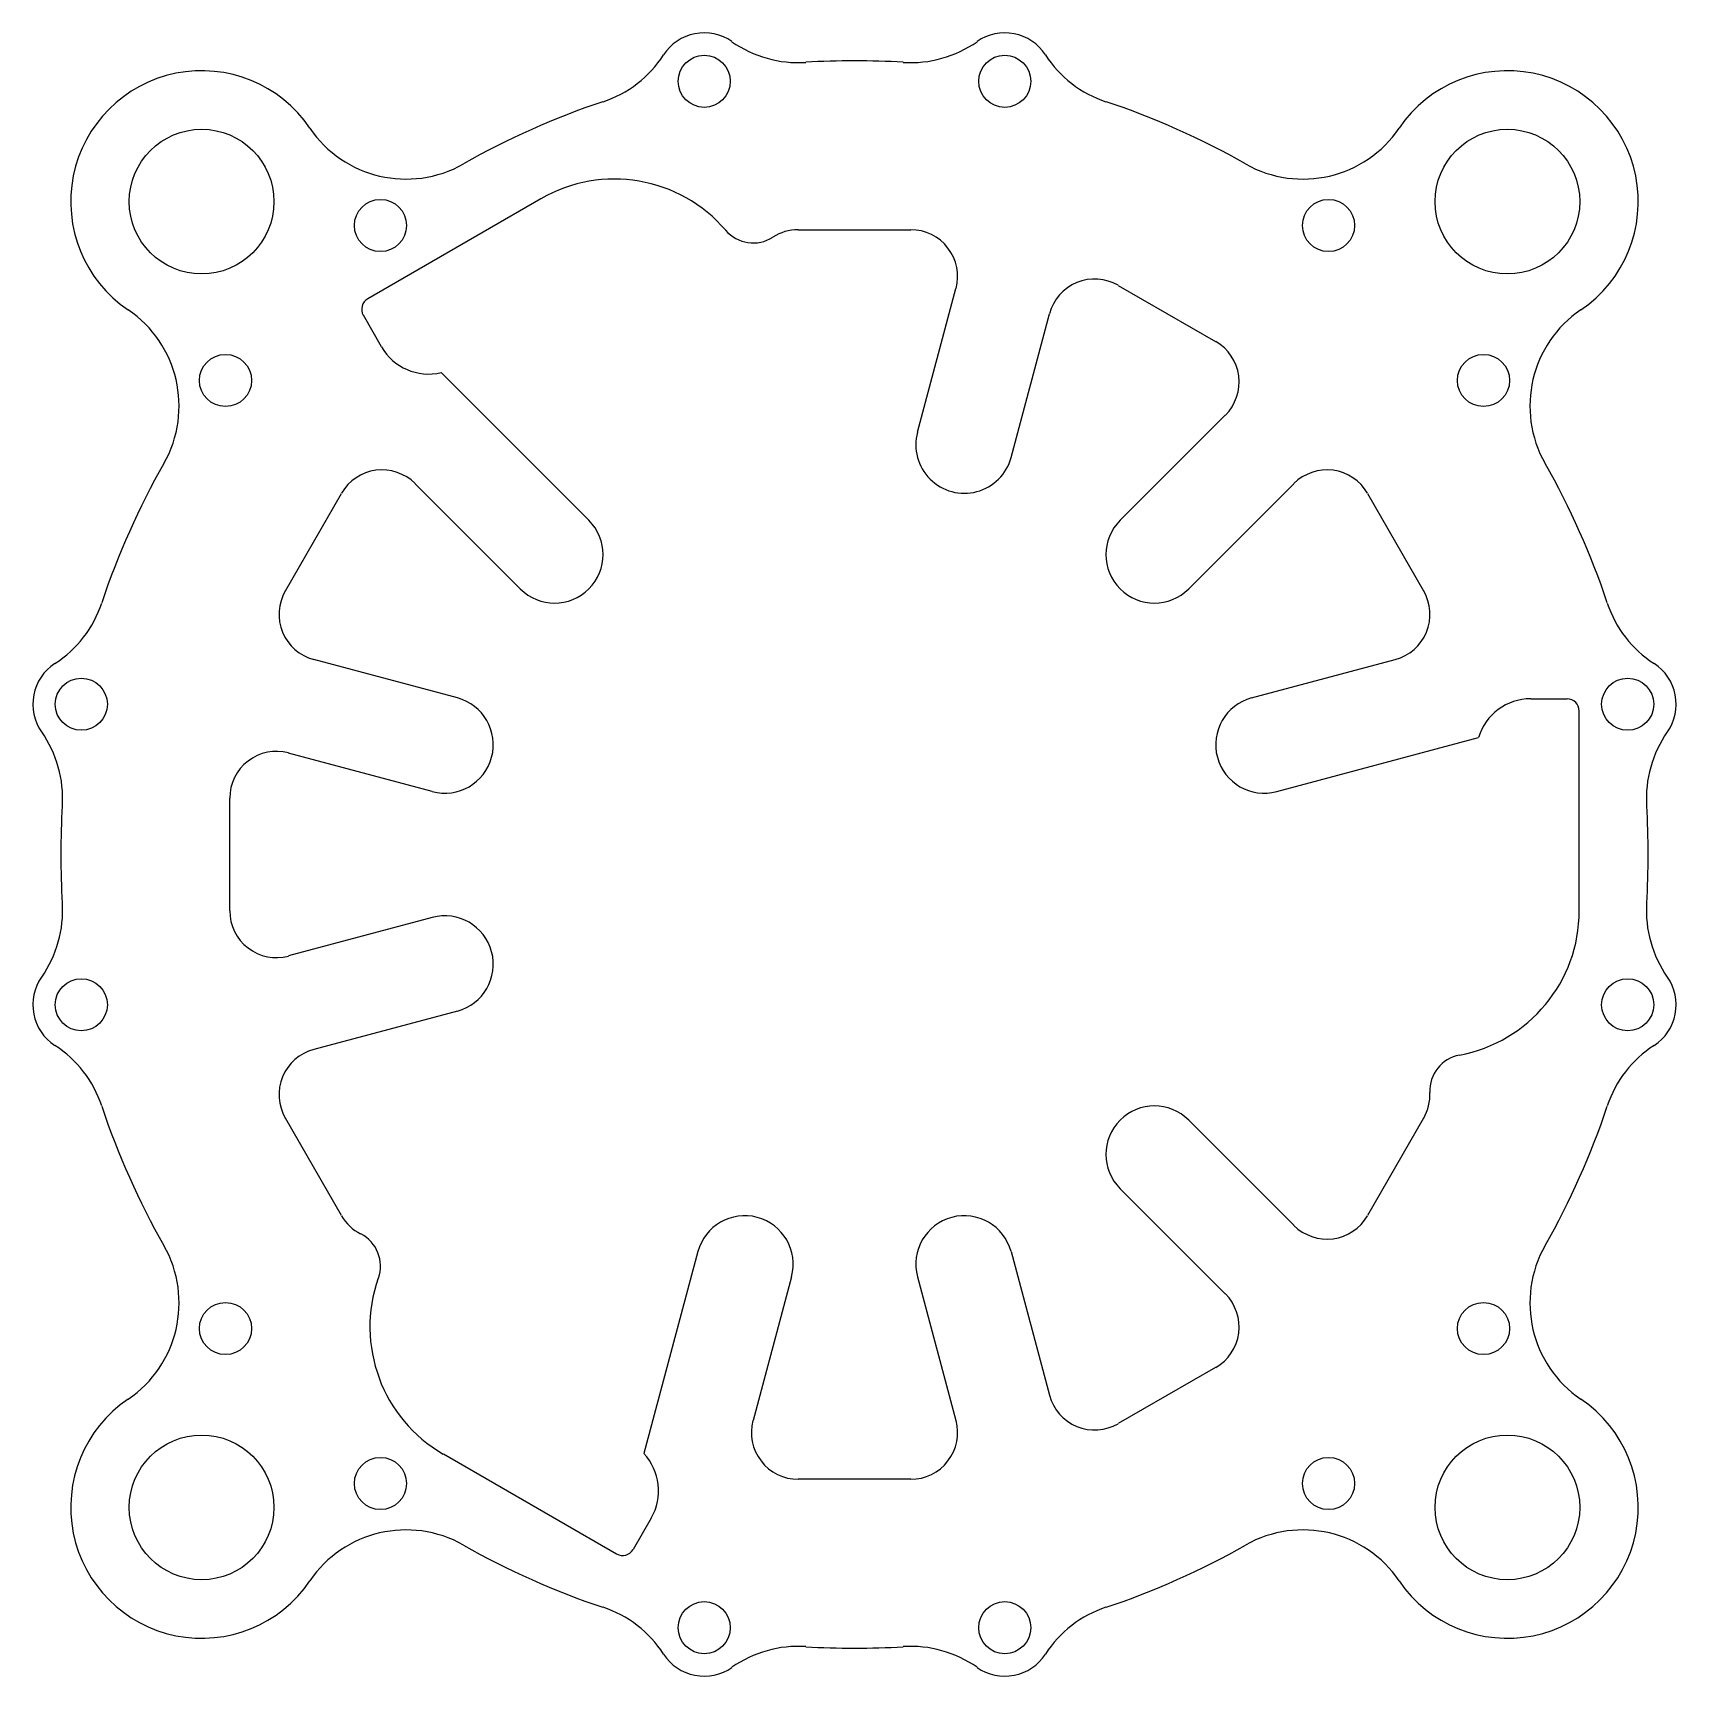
# Model space of a CAD drawing. Extents: x -68 to 68, y -68 to 68.
import ezdxf

# ---------------------------------------------------------------- set-up
doc = ezdxf.new("R2010")
doc.units = 0
doc.layers.add('VISIBLE', color=7, linetype='CONTINUOUS')

msp = doc.modelspace()

# ---------------------------------------------------------------- linework, layer by layer
at = {"layer": 'VISIBLE'}
for p, q in [((-25.88, 54.12), (-40.17, 45.87)), ((-4.65, 51.56), (4.65, 51.56)), ((5.19, 34.84), (8.37, 46.7)), ((21.75, 46.97), (29.8, 42.33)), ((-39.03, 41.9), (-40.53, 44.5)), ((12.92, 32.77), (16.1, 44.63)), ((-21.92, 27.58), (-34.11, 39.77)), ((21.92, 27.58), (30.6, 36.26)), ((-27.58, 21.92), (-36.26, 30.6)), ((27.58, 21.92), (36.26, 30.6)), ((-46.97, 21.75), (-42.33, 29.8)), ((42.33, 29.8), (46.97, 21.75)), ((-32.77, 12.92), (-44.63, 16.1)), ((32.77, 12.92), (44.63, 16.1)), ((55.81, 12.85), (58.81, 12.85)), ((59.81, -4.65), (59.81, 11.85)), ((34.84, 5.19), (51.5, 9.66)), ((-34.84, 5.19), (-46.7, 8.37)), ((-51.56, -4.65), (-51.56, 4.65)), ((-34.84, -5.19), (-46.7, -8.37)), ((-32.77, -12.92), (-44.63, -16.1)), ((-42.33, -29.8), (-46.97, -21.75)), ((27.58, -21.92), (36.26, -30.6)), ((46.97, -21.75), (42.33, -29.8)), ((21.92, -27.58), (30.6, -36.26)), ((-12.92, -32.77), (-17.39, -49.43)), ((12.92, -32.77), (16.1, -44.63)), ((-5.19, -34.84), (-8.37, -46.7)), ((5.19, -34.84), (8.37, -46.7)), ((29.8, -42.33), (21.75, -46.97)), ((-33.93, -49.47), (-19.64, -57.72)), ((4.65, -51.56), (-4.65, -51.56)), ((-16.77, -54.76), (-18.27, -57.35))]:
    msp.add_line(p, q, dxfattribs=at)
for centre, radius in [((-12.4, 63.81), 2.15), ((12.4, 63.81), 2.15), ((-53.88, 53.88), 5.97), ((53.88, 53.88), 5.97), ((-39.12, 51.91), 2.15), ((39.12, 51.91), 2.15), ((-51.91, 39.12), 2.15), ((51.91, 39.12), 2.15), ((-63.81, 12.4), 2.15), ((63.81, 12.4), 2.15), ((-63.81, -12.4), 2.15), ((63.81, -12.4), 2.15), ((-51.91, -39.12), 2.15), ((51.91, -39.12), 2.15), ((-53.88, -53.88), 5.97), ((53.88, -53.88), 5.97), ((-39.12, -51.91), 2.15), ((39.12, -51.91), 2.15), ((-12.4, -63.81), 2.15), ((12.4, -63.81), 2.15)]:
    msp.add_circle(centre, radius, dxfattribs=at)
for centre, radius, start, end in [((-12.4, 63.81), 4, 55.0938, 146.9062), ((12.4, 63.81), 4, 33.0938, 124.9062), ((-4.62, 74.96), 9.61, 235.0938, 273.5243), ((4.62, 74.96), 9.61, 266.4757, 304.9062), ((-23.8, 71.23), 9.61, 288.4757, 326.9062), ((0, 0), 65.5, 86.4757, 93.5243), ((23.8, 71.23), 9.61, 213.0938, 251.5243), ((-53.88, 53.88), 10.8, 34.2155, 235.7845), ((53.88, 53.88), 10.8, 304.2155, 145.7845), ((0, 0), 65.5, 108.4757, 119.5243), ((0, 0), 65.5, 60.4757, 71.5243), ((-37.01, 65.35), 9.61, 214.2155, 299.5243), ((37.01, 65.35), 9.61, 240.4757, 325.7845), ((-19.82, 43.63), 12.11, 40.6109, 120), ((-4.65, 47.7), 3.86, 90, 122.7516), ((4.65, 47.7), 3.86, 345, 90), ((-8.36, 53.47), 3, 220.6109, 302.7516), ((19.82, 43.63), 3.86, 60, 165), ((-65.35, 37.01), 9.61, 330.4757, 55.7845), ((-39.67, 45), 1, 120, 210), ((65.35, 37.01), 9.61, 124.2155, 209.5243), ((27.88, 38.99), 3.86, 315, 60), ((-35.14, 44.15), 4.5, 210, 283.1277), ((9.06, 33.81), 4, 165, 345), ((0, 0), 65.5, 150.4757, 161.5243), ((-38.99, 27.88), 3.86, 45, 150), ((38.99, 27.88), 3.86, 30, 135), ((0, 0), 65.5, 18.4757, 29.5243), ((-24.75, 24.75), 4, 225, 45), ((24.75, 24.75), 4, 135, 315), ((-43.63, 19.82), 3.86, 150, 255), ((43.63, 19.82), 3.86, 285, 30), ((-71.23, 23.8), 9.61, 303.0938, 341.5243), ((71.23, 23.8), 9.61, 198.4757, 236.9062), ((-63.81, 12.4), 4, 123.0938, 214.9062), ((63.81, 12.4), 4, 325.0938, 56.9062), ((-33.81, 9.06), 4, 255, 75), ((33.81, 9.06), 4, 105, 285), ((55.81, 8.35), 4.5, 90, 163.1277), ((58.81, 11.85), 1, 0, 90), ((-74.96, 4.62), 9.61, 356.4757, 34.9062), ((74.96, 4.62), 9.61, 145.0938, 183.5243), ((-47.7, 4.65), 3.86, 75, 180), ((0, 0), 65.5, 176.4757, 183.5243), ((0, 0), 65.5, 356.4757, 3.5243), ((-74.96, -4.62), 9.61, 325.0938, 3.5243), ((74.96, -4.62), 9.61, 176.4757, 214.9062), ((-47.7, -4.65), 3.86, 180, 285), ((-33.81, -9.06), 4, 285, 105), ((47.7, -4.65), 12.11, 280.6109, 0), ((-63.81, -12.4), 4, 145.0938, 236.9062), ((63.81, -12.4), 4, 303.0938, 34.9062), ((-71.23, -23.8), 9.61, 18.4757, 56.9062), ((-43.63, -19.82), 3.86, 105, 210), ((71.23, -23.8), 9.61, 123.0938, 161.5243), ((50.48, -19.5), 3, 100.6109, 182.7516), ((43.63, -19.82), 3.86, 330, 2.7516), ((0, 0), 65.5, 198.4757, 209.5243), ((24.75, -24.75), 4, 45, 225), ((0, 0), 65.5, 330.4757, 341.5243), ((-38.99, -27.88), 3.86, 210, 242.7516), ((-9.06, -33.81), 4, 345, 165), ((9.06, -33.81), 4, 15, 195), ((38.99, -27.88), 3.86, 225, 330), ((-65.35, -37.01), 9.61, 304.2155, 29.5243), ((-42.12, -33.97), 3, 340.6109, 62.7516), ((65.35, -37.01), 9.61, 150.4757, 235.7845), ((-27.88, -38.99), 12.11, 160.6109, 240), ((27.88, -38.99), 3.86, 300, 45), ((19.82, -43.63), 3.86, 195, 300), ((-53.88, -53.88), 10.8, 124.2155, 325.7845), ((53.88, -53.88), 10.8, 214.2155, 55.7845), ((-4.65, -47.7), 3.86, 165, 270), ((4.65, -47.7), 3.86, 270, 15), ((-20.67, -52.51), 4.5, 330, 43.1277), ((-37.01, -65.35), 9.61, 60.4757, 145.7845), ((37.01, -65.35), 9.61, 34.2155, 119.5243), ((0, 0), 65.5, 240.4757, 251.5243), ((-19.14, -56.85), 1, 240, 330), ((0, 0), 65.5, 288.4757, 299.5243), ((-23.8, -71.23), 9.61, 33.0938, 71.5243), ((23.8, -71.23), 9.61, 108.4757, 146.9062), ((-12.4, -63.81), 4, 213.0938, 304.9062), ((-4.62, -74.96), 9.61, 86.4757, 124.9062), ((0, 0), 65.5, 266.4757, 273.5243), ((4.62, -74.96), 9.61, 55.0938, 93.5243), ((12.4, -63.81), 4, 235.0938, 326.9062)]:
    msp.add_arc(centre, radius, start, end, dxfattribs=at)

doc.saveas('drawing.dxf')
